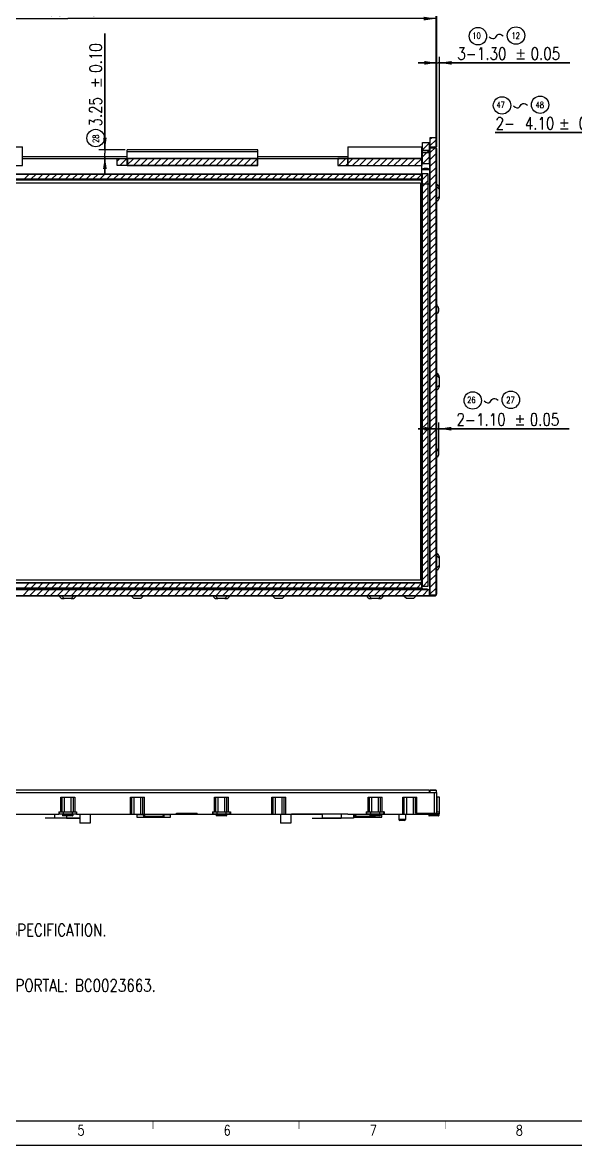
# Model space of a CAD drawing. Header units: millimetres. Extents: x 0 to 1189, y 0 to 841.
# Drawn here: x 317 to 587, y 12 to 560 of the extents above; entities that cross this region are included whole.
import ezdxf
from ezdxf.enums import TextEntityAlignment as Align

# ---------------------------------------------------------------- set-up
doc = ezdxf.new("R2010")
doc.units = ezdxf.units.MM
doc.header["$LTSCALE"] = 65.395
doc.layers.get('0').update_dxf_attribs({"linetype": 'CONTINUOUS'})
doc.styles.get("Standard").update_dxf_attribs({"font": 'SIMPLEX.SHX', "width": 0.8})
doc.styles.add('TEXTSTYLE_1', font='gdt', dxfattribs={"width": 0.8})
doc.dimstyles.new('DIMSTYLE_1', dxfattribs={"dimtxt": 6, "dimasz": 6, "dimexe": 3, "dimexo": 1, "dimgap": 1.5, "dimtad": 1, "dimzin": 0, "dimdsep": 46, "dimtxsty": 'STANDARD', "dimblk": '_FILLED', "dimblk1": '_FILLED', "dimblk2": '_FILLED', "dimcen": 0.09, "dimadec": 0, "dimazin": 0, "dimtol": 1, "dimtp": 0.15, "dimtm": 0.15, "dimtfac": 1, "dimtofl": 0, "dimtmove": 0, "dimatfit": 3, "dimldrblk": '_FILLED', "dimfxl": 1, "dimtolj": 1, "dimtzin": 0, "dimarcsym": 0})
doc.dimstyles.new('DIMSTYLE_2', dxfattribs={"dimtxt": 6, "dimasz": 6, "dimexe": 3, "dimexo": 1, "dimgap": 1.5, "dimtad": 1, "dimzin": 0, "dimdsep": 46, "dimtxsty": 'STANDARD', "dimblk": '_FILLED', "dimblk1": '_FILLED', "dimblk2": '_FILLED', "dimcen": 0.09, "dimadec": 0, "dimazin": 0, "dimtol": 1, "dimtp": 0.1, "dimtm": 0.1, "dimtfac": 1, "dimtofl": 0, "dimtmove": 0, "dimatfit": 3, "dimldrblk": '_FILLED', "dimfxl": 1, "dimtolj": 1, "dimtzin": 0, "dimarcsym": 0})
doc.dimstyles.new('DIMSTYLE_4', dxfattribs={"dimtxt": 6, "dimasz": 6, "dimexe": 3, "dimexo": 1, "dimgap": 1.5, "dimtad": 1, "dimzin": 0, "dimdsep": 46, "dimtxsty": 'STANDARD', "dimblk": '_FILLED', "dimblk1": '_FILLED', "dimblk2": '_FILLED', "dimcen": 0.09, "dimadec": 0, "dimazin": 0, "dimtol": 1, "dimtp": 0.05, "dimtm": 0.05, "dimtfac": 1, "dimtofl": 0, "dimtmove": 0, "dimatfit": 3, "dimldrblk": '_FILLED', "dimfxl": 1, "dimtolj": 1, "dimtzin": 0, "dimarcsym": 0})

# ---------------------------------------------------------------- blocks, each defined once
blk = doc.blocks.new('_FILLED')
at = {"color": 0, "linetype": 'BYBLOCK'}
blk.add_solid([(0, 0), (-1, 0.15), (-1, -0.15)], dxfattribs=at)
blk = doc.blocks.new('*D0')
at = {"color": 2}
for p, q in [((159.14, 499.38), (159.14, 564.43)), ((518.74, 499.38), (518.74, 564.43)), ((159.14, 561.43), (338.94, 561.43)), ((518.74, 561.43), (338.94, 561.43))]:
    blk.add_line(p, q, dxfattribs=at)
at = {"color": 2, "xscale": 6, "yscale": 6, "zscale": 6, "rotation": 180}
blk.add_blockref('_FILLED', (159.14, 561.43), dxfattribs=at)
at = {"color": 2, "xscale": 6, "yscale": 6, "zscale": 6}
blk.add_blockref('_FILLED', (518.74, 561.43), dxfattribs=at)
at = {"color": 2, "width": 0.8}
for s, p in [('359.60', (325.84, 562.93)), ('0.15', (356.84, 562.93))]:
    blk.add_text(s, height=6, dxfattribs=at).set_placement(p, align=Align.CENTER)
at = {"color": 2, "style": 'TEXTSTYLE_1'}
blk.add_text('`', height=6, dxfattribs=at).set_placement((343.74, 562.93), align=Align.CENTER)
blk = doc.blocks.new('*D32')
at = {"color": 2}
for p, q in [((158.84, 498.83), (158.84, 578.27)), ((158.84, 575.27), (338.94, 575.27)), ((519.04, 575.27), (338.94, 575.27)), ((519.04, 498.83), (519.04, 578.27))]:
    blk.add_line(p, q, dxfattribs=at)
at = {"color": 2, "xscale": 6, "yscale": 6, "zscale": 6, "rotation": 180}
blk.add_blockref('_FILLED', (158.84, 575.27), dxfattribs=at)
at = {"color": 2, "xscale": 6, "yscale": 6, "zscale": 6}
blk.add_blockref('_FILLED', (519.04, 575.27), dxfattribs=at)
at = {"color": 2, "width": 0.8}
for s, p in [('3-', (311.44, 576.77)), ('360.20', (330.64, 576.77)), ('0.15', (361.64, 576.77))]:
    blk.add_text(s, height=6, dxfattribs=at).set_placement(p, align=Align.CENTER)
at = {"color": 2, "style": 'TEXTSTYLE_1'}
blk.add_text('`', height=6, dxfattribs=at).set_placement((348.54, 576.77), align=Align.CENTER)
blk = doc.blocks.new('*D33')
at = {"color": 2}
for p, q in [((519.04, 498.83), (519.04, 542.86)), ((520.34, 479.18), (520.34, 542.86)), ((519.04, 539.86), (510.04, 539.86)), ((510.04, 539.86), (519.69, 539.86)), ((584.07, 539.86), (519.69, 539.86)), ((520.34, 539.86), (584.07, 539.86))]:
    blk.add_line(p, q, dxfattribs=at)
at = {"color": 2, "xscale": 6, "yscale": 6, "zscale": 6}
blk.add_blockref('_FILLED', (519.04, 539.86), dxfattribs=at)
at = {"color": 2, "xscale": 6, "yscale": 6, "zscale": 6, "rotation": 180}
blk.add_blockref('_FILLED', (520.34, 539.86), dxfattribs=at)
at = {"color": 2, "width": 0.8}
for s, p in [('3-', (529.07, 541.36)), ('1.30', (538.67, 541.36)), ('0.05', (564.87, 541.36))]:
    blk.add_text(s, height=6, dxfattribs=at).set_placement(p)
at = {"color": 2, "style": 'TEXTSTYLE_1'}
blk.add_text('`', height=6, dxfattribs=at).set_placement((557.87, 541.36))
blk = doc.blocks.new('*D37')
at = {"color": 2}
for p, q in [((519.04, 361.48), (510.04, 361.48)), ((510.04, 361.48), (519.59, 361.48)), ((583.67, 361.48), (519.59, 361.48)), ((520.14, 350.48), (520.14, 364.48)), ((520.14, 361.48), (583.67, 361.48))]:
    blk.add_line(p, q, dxfattribs=at)
at = {"color": 2, "xscale": 6, "yscale": 6, "zscale": 6}
blk.add_blockref('_FILLED', (519.04, 361.48), dxfattribs=at)
at = {"color": 2, "xscale": 6, "yscale": 6, "zscale": 6, "rotation": 180}
blk.add_blockref('_FILLED', (520.14, 361.48), dxfattribs=at)
at = {"color": 2, "width": 0.8}
for s, p in [('2-', (528.67, 362.98)), ('1.10', (538.27, 362.98)), ('0.05', (564.47, 362.98))]:
    blk.add_text(s, height=6, dxfattribs=at).set_placement(p)
at = {"color": 2, "style": 'TEXTSTYLE_1'}
blk.add_text('`', height=6, dxfattribs=at).set_placement((557.47, 362.98))
blk = doc.blocks.new('*D39')
at = {"color": 2}
for p, q in [((357.1, 497.43), (357.1, 554.2)), ((357.1, 554.2), (357.1, 495.8)), ((366.94, 497.43), (354.1, 497.43)), ((357.1, 485.18), (357.1, 495.8)), ((357.1, 494.18), (357.1, 485.18))]:
    blk.add_line(p, q, dxfattribs=at)
at = {"color": 2, "xscale": 6, "yscale": 6, "zscale": 6}
for p, rotation in [((357.1, 497.43), 270), ((357.1, 494.18), 90)]:
    blk.add_blockref('_FILLED', p, dxfattribs=dict(at, rotation=rotation))
at = {"color": 2, "width": 0.8}
for s, p in [('0.10', (355.6, 535)), ('3.25', (355.6, 508.8))]:
    blk.add_text(s, height=6, rotation=90, dxfattribs=at).set_placement(p)
at = {"color": 2, "style": 'TEXTSTYLE_1'}
blk.add_text('`', height=6, rotation=90, dxfattribs=at).set_placement((355.6, 528))
blk = doc.blocks.new('*D44')
at = {"color": 2}
for p, q in [((612.13, 505.82), (547.65, 505.82)), ((547.65, 505.82), (614.18, 505.82)), ((612.13, 496.58), (612.13, 508.82)), ((625.23, 505.82), (614.18, 505.82)), ((616.23, 498.43), (616.23, 508.82)), ((616.23, 505.82), (625.23, 505.82))]:
    blk.add_line(p, q, dxfattribs=at)
at = {"color": 2, "xscale": 6, "yscale": 6, "zscale": 6}
blk.add_blockref('_FILLED', (612.13, 505.82), dxfattribs=at)
at = {"color": 2, "xscale": 6, "yscale": 6, "zscale": 6, "rotation": 180}
blk.add_blockref('_FILLED', (616.23, 505.82), dxfattribs=at)
at = {"color": 2, "width": 0.8}
for s, p in [('2-', (557.25, 507.32)), ('4.10', (576.45, 507.32)), ('0.10', (602.65, 507.32))]:
    blk.add_text(s, height=6, dxfattribs=at).set_placement(p, align=Align.RIGHT)
at = {"color": 2, "style": 'TEXTSTYLE_1'}
blk.add_text('`', height=6, dxfattribs=at).set_placement((583.45, 507.32), align=Align.RIGHT)
blk = doc.blocks.new('TK_SYMBOL_DOUBLE_BL4', base_point=(548.46, 553.01))
at = {"color": 4}
for centre in [(539.17, 552.86), (557.75, 553.16)]:
    blk.add_circle(centre, 4.25, dxfattribs=at)
blk.add_open_spline([(544.68, 552.61), (546.11, 551.46), (547.7, 551.5), (548.63, 554.04), (550.21, 554.02), (551.53, 552.97)], degree=3, knots=[0, 0, 0, 0, 0.331952, 0.685575, 1, 1, 1, 1], dxfattribs=at)
at = {"color": 4, "width": 0.8}
for s, p in [('10', (536.43, 551.61)), ('12', (555.52, 551.6))]:
    blk.add_text(s, height=3, dxfattribs=at).set_placement(p)
blk = doc.blocks.new('TK_SYMBOL_DOUBLE_BL7', base_point=(545.92, 375.42))
at = {"color": 4}
for centre in [(536.63, 375.26), (555.21, 375.57)]:
    blk.add_circle(centre, 4.25, dxfattribs=at)
blk.add_open_spline([(542.14, 375.02), (543.57, 373.87), (545.16, 373.91), (546.09, 376.44), (547.67, 376.43), (548.99, 375.38)], degree=3, knots=[0, 0, 0, 0, 0.331952, 0.685575, 1, 1, 1, 1], dxfattribs=at)
at = {"color": 4, "width": 0.8}
for s, p in [('26', (533.9, 374.02)), ('27', (552.99, 374.01))]:
    blk.add_text(s, height=3, dxfattribs=at).set_placement(p)
blk = doc.blocks.new('TK_SYMBOL_BL8', base_point=(352.61, 503.2))
at = {"color": 4}
blk.add_circle((352.61, 503.2), 4.25, dxfattribs=at)
at = {"color": 4, "width": 0.8}
blk.add_text('28', height=3, rotation=90, dxfattribs=at).set_placement((354.16, 500.81))
blk = doc.blocks.new('TK_SYMBOL_DOUBLE_BL14', base_point=(560.21, 519.27))
at = {"color": 4}
for centre in [(550.92, 519.11), (569.5, 519.42)]:
    blk.add_circle(centre, 4.25, dxfattribs=at)
blk.add_open_spline([(556.44, 518.87), (557.86, 517.72), (559.46, 517.76), (560.38, 520.29), (561.96, 520.27), (563.28, 519.23)], degree=3, knots=[0, 0, 0, 0, 0.331952, 0.685575, 1, 1, 1, 1], dxfattribs=at)
at = {"color": 4, "width": 0.8}
for s, p in [('47', (548.19, 517.87)), ('48', (567.28, 517.86))]:
    blk.add_text(s, height=3, dxfattribs=at).set_placement(p)

msp = doc.modelspace()

# ---------------------------------------------------------------- linework, layer by layer
at = {"color": 7}
for p, q in [((246.201, 498.829), (316.941, 498.829)), ((316.941, 489.779), (316.941, 498.829)), ((475.681, 498.829), (511.841, 498.829)), ((475.681, 498.829), (475.681, 489.779)), ((511.841, 482.779), (511.841, 498.829)), ((515.541, 498.829), (518.041, 498.829)), ((515.541, 498.829), (515.541, 284.297)), ((515.741, 498.379), (518.741, 498.379)), ((515.741, 280.379), (515.741, 498.379)), ((518.741, 498.379), (518.741, 280.379)), ((316.941, 494.179), (367.941, 494.179)), ((316.941, 493.179), (367.941, 493.179)), ((367.941, 489.779), (367.941, 497.429)), ((431.681, 497.429), (367.941, 497.429)), ((431.681, 496.429), (367.941, 496.429)), ((368.081, 493.279), (368.081, 489.779)), ((431.581, 493.279), (368.081, 493.279)), ((431.581, 489.779), (431.581, 493.279)), ((431.681, 489.779), (431.681, 497.429)), ((431.681, 494.179), (475.681, 494.179)), ((431.681, 493.179), (475.681, 493.179)), ((475.741, 493.279), (511.741, 493.279)), ((475.741, 489.779), (475.741, 493.279)), ((511.741, 493.279), (511.741, 489.779)), ((511.841, 497.329), (515.541, 497.329)), ((511.841, 496.329), (515.541, 496.329)), ((512.041, 496.079), (515.341, 496.079)), ((512.041, 490.579), (512.041, 496.079)), ((515.341, 496.079), (515.341, 490.579)), ((519.041, 280.979), (519.041, 497.829)), ((246.201, 489.779), (316.941, 489.779)), ((367.941, 489.779), (431.681, 489.779)), ((475.681, 489.779), (511.841, 489.779)), ((511.741, 487.779), (515.541, 487.779)), ((511.741, 485.579), (511.741, 487.779)), ((515.341, 490.579), (512.041, 490.579)), ((514.541, 488.279), (512.841, 488.279)), ((166.041, 485.579), (511.841, 485.579)), ((511.841, 483.079), (166.041, 483.079)), ((166.041, 482.779), (511.841, 482.779)), ((511.741, 480.779), (511.741, 483.079)), ((515.541, 480.779), (511.741, 480.779)), ((511.841, 287.379), (511.841, 480.779)), ((511.941, 480.779), (511.941, 284.779)), ((514.941, 284.779), (514.941, 480.779)), ((520.341, 478.179), (519.334, 479.186)), ((520.341, 474.779), (520.341, 478.179)), ((520.341, 474.779), (519.334, 473.772)), ((520.341, 386.179), (519.334, 387.186)), ((520.341, 382.779), (520.341, 386.179)), ((520.341, 382.779), (519.334, 381.772)), ((520.341, 298.279), (519.334, 299.286)), ((520.341, 294.879), (520.341, 298.279)), ((520.341, 294.879), (519.334, 293.872)), ((511.841, 286.379), (166.041, 286.379)), ((166.041, 286.279), (511.841, 286.279)), ((511.841, 286.379), (511.841, 283.779)), ((511.941, 284.779), (514.941, 284.779)), ((159.841, 279.979), (518.041, 279.979)), ((162.441, 283.079), (515.441, 283.079)), ((515.441, 280.079), (162.441, 280.079)), ((514.423, 283.179), (163.459, 283.179)), ((511.841, 283.779), (166.041, 283.779)), ((337.241, 278.679), (336.234, 279.686)), ((340.641, 278.679), (341.649, 279.686)), ((371.241, 278.679), (370.234, 279.686)), ((374.641, 278.679), (375.649, 279.686)), ((412.241, 278.679), (411.234, 279.686)), ((415.641, 278.679), (416.649, 279.686)), ((440.241, 278.679), (439.234, 279.686)), ((443.641, 278.679), (444.649, 279.686)), ((487.241, 278.679), (486.234, 279.686)), ((490.641, 278.679), (491.649, 279.686)), ((504.241, 278.679), (503.234, 279.686)), ((507.641, 278.679), (508.649, 279.686)), ((515.441, 283.079), (515.441, 280.079)), ((518.741, 280.379), (515.741, 280.379)), ((340.641, 278.679), (337.241, 278.679)), ((374.641, 278.679), (371.241, 278.679)), ((415.641, 278.679), (412.241, 278.679)), ((443.641, 278.679), (440.241, 278.679)), ((490.641, 278.679), (487.241, 278.679)), ((507.641, 278.679), (504.241, 278.679)), ((158.841, 184.107), (519.041, 184.107)), ((515.441, 185.207), (162.441, 185.207)), ((335.527, 174.677), (335.527, 181.907)), ((335.527, 181.907), (342.356, 181.907)), ((336.234, 174.677), (336.234, 181.907)), ((337.241, 181.907), (337.241, 174.677)), ((340.641, 174.677), (340.641, 181.907)), ((341.649, 181.907), (341.649, 174.677)), ((342.356, 181.907), (342.356, 174.677)), ((369.527, 181.907), (376.356, 181.907)), ((369.527, 173.527), (369.527, 181.907)), ((370.234, 173.527), (370.234, 181.907)), ((371.241, 181.907), (371.241, 173.527)), ((374.641, 173.527), (374.641, 181.907)), ((375.649, 173.527), (375.649, 181.907)), ((376.356, 173.527), (376.356, 181.907)), ((410.527, 181.907), (417.356, 181.907)), ((410.527, 174.677), (410.527, 181.907)), ((411.234, 174.677), (411.234, 181.907)), ((412.241, 181.907), (412.241, 174.677)), ((415.641, 174.677), (415.641, 181.907)), ((416.649, 174.677), (416.649, 181.907)), ((417.356, 174.677), (417.356, 181.907)), ((438.527, 181.907), (445.356, 181.907)), ((438.527, 173.527), (438.527, 181.907)), ((439.234, 173.527), (439.234, 181.907)), ((440.241, 181.907), (440.241, 173.527)), ((443.641, 173.527), (443.641, 181.907)), ((444.649, 173.527), (444.649, 181.907)), ((445.356, 173.527), (445.356, 181.907)), ((485.527, 181.907), (492.356, 181.907)), ((485.527, 174.677), (485.527, 181.907)), ((486.234, 174.677), (486.234, 181.907)), ((487.241, 181.907), (487.241, 174.677)), ((490.641, 174.677), (490.641, 181.907)), ((491.649, 174.677), (491.649, 181.907)), ((492.356, 174.677), (492.356, 181.907)), ((502.527, 181.907), (509.356, 181.907)), ((502.527, 173.527), (502.527, 181.907)), ((503.234, 173.527), (503.234, 181.907)), ((504.241, 181.907), (504.241, 173.527)), ((507.641, 173.527), (507.641, 181.907)), ((508.649, 174.027), (508.649, 181.907)), ((509.356, 174.027), (509.356, 181.907)), ((515.441, 185.207), (515.441, 184.107)), ((518.741, 185.207), (515.741, 185.207)), ((515.741, 185.207), (515.741, 184.107)), ((518.041, 174.027), (518.041, 184.107)), ((518.741, 185.207), (518.741, 184.107)), ((519.041, 173.527), (519.041, 184.107)), ((520.341, 181.907), (519.334, 181.907)), ((519.334, 174.677), (519.334, 181.907)), ((520.341, 173.677), (520.341, 181.907)), ((285.591, 173.527), (334.641, 173.527)), ((332.441, 173.527), (332.441, 171.677)), ((344.841, 171.677), (332.441, 171.677)), ((334.641, 174.677), (334.641, 173.527)), ((334.641, 174.677), (334.881, 174.677)), ((334.641, 173.677), (343.241, 173.677)), ((334.741, 174.677), (334.741, 173.677)), ((336.441, 173.477), (336.441, 172.877)), ((341.441, 173.477), (336.441, 173.477)), ((341.441, 172.877), (336.441, 172.877)), ((341.241, 172.677), (336.641, 172.677)), ((336.741, 174.677), (336.741, 173.677)), ((338.441, 172.677), (338.441, 171.677)), ((341.141, 174.677), (341.141, 173.677)), ((341.441, 173.477), (341.441, 172.877)), ((343.002, 174.677), (343.241, 174.677)), ((343.141, 174.677), (343.141, 173.677)), ((343.241, 174.677), (343.241, 173.527)), ((343.241, 173.527), (411.441, 173.527)), ((344.841, 173.527), (344.841, 169.177)), ((349.841, 173.527), (349.841, 169.177)), ((372.691, 173.527), (372.691, 172.127)), ((372.691, 173.427), (389.191, 173.427)), ((372.691, 172.127), (389.191, 172.127)), ((375.734, 173.427), (375.995, 172.292)), ((376.288, 172.359), (375.995, 172.292)), ((376.041, 173.427), (376.288, 172.359)), ((376.334, 173.427), (376.58, 172.359)), ((376.58, 172.359), (385.303, 172.359)), ((376.58, 172.359), (376.58, 172.127)), ((385.549, 173.427), (385.303, 172.359)), ((385.303, 172.359), (385.303, 172.127)), ((385.841, 173.427), (385.595, 172.359)), ((385.887, 172.292), (385.595, 172.359)), ((385.887, 172.292), (386.149, 173.427)), ((389.191, 172.127), (389.191, 173.527)), ((392.091, 174.027), (402.091, 174.027)), ((392.091, 173.527), (392.091, 174.027)), ((392.091, 173.677), (402.091, 173.677)), ((402.091, 173.527), (402.091, 174.027)), ((409.541, 174.677), (409.881, 174.677)), ((409.541, 174.677), (409.541, 173.527)), ((409.541, 173.677), (418.341, 173.677)), ((409.741, 174.677), (409.741, 173.677)), ((416.441, 173.477), (411.441, 173.477)), ((411.441, 173.477), (411.441, 172.877)), ((416.441, 172.877), (411.441, 172.877)), ((416.241, 172.677), (411.641, 172.677)), ((411.741, 174.677), (411.741, 173.677)), ((416.141, 174.677), (416.141, 173.677)), ((416.441, 173.527), (463.181, 173.527)), ((416.441, 173.477), (416.441, 172.877)), ((418.002, 174.677), (418.341, 174.677)), ((418.141, 174.677), (418.141, 173.677)), ((418.341, 174.677), (418.341, 173.527)), ((442.841, 173.527), (442.841, 169.177)), ((447.841, 173.527), (447.841, 169.177)), ((448.241, 173.727), (475.641, 173.727)), ((448.241, 173.527), (448.241, 173.727)), ((448.241, 173.677), (475.641, 173.677)), ((448.441, 173.677), (448.441, 173.577)), ((475.441, 173.577), (448.441, 173.577)), ((463.181, 173.577), (463.181, 171.677)), ((478.441, 171.677), (463.181, 171.677)), ((472.441, 173.577), (472.441, 171.677)), ((475.441, 173.677), (475.441, 173.577)), ((475.641, 173.527), (475.641, 173.727)), ((475.641, 173.527), (486.448, 173.527)), ((478.441, 173.527), (478.441, 171.677)), ((478.441, 173.427), (486.441, 173.427)), ((478.441, 172.127), (492.191, 172.127)), ((478.734, 173.427), (478.995, 172.292)), ((479.288, 172.359), (478.995, 172.292)), ((479.041, 173.427), (479.288, 172.359)), ((479.334, 173.427), (479.58, 172.359)), ((479.58, 172.359), (488.303, 172.359)), ((479.58, 172.359), (479.58, 172.127)), ((484.541, 174.677), (484.881, 174.677)), ((484.541, 174.677), (484.541, 173.527)), ((484.541, 173.677), (493.341, 173.677)), ((484.741, 174.677), (484.741, 173.677)), ((491.441, 173.477), (486.441, 173.477)), ((486.441, 173.477), (486.441, 172.877)), ((491.441, 172.877), (486.441, 172.877)), ((491.241, 172.677), (486.641, 172.677)), ((486.741, 174.677), (486.741, 173.677)), ((488.376, 172.677), (488.303, 172.359)), ((488.303, 172.359), (488.303, 172.127)), ((488.668, 172.677), (488.595, 172.359)), ((488.887, 172.292), (488.595, 172.359)), ((488.887, 172.292), (488.976, 172.677)), ((491.141, 174.677), (491.141, 173.677)), ((491.435, 173.527), (515.185, 173.527)), ((491.441, 173.477), (491.441, 172.877)), ((491.441, 173.427), (492.191, 173.427)), ((492.191, 172.127), (492.191, 173.527)), ((493.341, 174.677), (493.002, 174.677)), ((493.141, 174.677), (493.141, 173.677)), ((493.341, 174.677), (493.341, 173.527)), ((500.541, 173.527), (500.541, 171.027)), ((503.741, 171.027), (500.541, 171.027)), ((503.241, 170.527), (501.041, 170.527)), ((503.741, 173.527), (503.741, 171.027)), ((508.649, 174.027), (519.041, 174.027)), ((508.941, 173.527), (508.941, 174.027)), ((508.941, 173.677), (517.041, 173.677)), ((509.041, 173.677), (509.041, 173.577)), ((515.168, 173.577), (509.041, 173.577)), ((509.241, 173.677), (509.241, 174.027)), ((510.241, 173.677), (510.241, 174.027)), ((520.141, 173.477), (515.141, 173.477)), ((515.141, 173.477), (515.141, 172.877)), ((520.141, 172.877), (515.141, 172.877)), ((519.941, 172.677), (515.341, 172.677)), ((515.841, 173.677), (515.841, 174.027)), ((516.841, 173.677), (516.841, 174.027)), ((517.041, 174.027), (517.041, 173.527)), ((517.041, 173.527), (519.041, 173.527)), ((520.341, 173.677), (519.041, 173.677)), ((520.141, 173.527), (520.135, 173.527)), ((520.141, 173.677), (520.141, 173.527)), ((520.141, 173.477), (520.141, 172.877)), ((349.841, 169.177), (344.841, 169.177)), ((447.841, 169.177), (442.841, 169.177)), ((1177, 12), (12, 12))]:
    msp.add_line(p, q, dxfattribs=at)
at = {"color": 2}
for p, q in [((512.041, 500.731), (512.389, 501.079)), ((512.041, 497.368), (515.341, 500.668)), ((515.741, 502.7), (516.42, 503.379)), ((515.741, 499.337), (518.741, 502.337)), ((515.741, 495.974), (518.741, 498.974)), ((363.081, 491.902), (364.458, 493.279)), ((364.321, 489.779), (367.821, 493.279)), ((367.684, 489.779), (371.184, 493.279)), ((371.047, 489.779), (374.547, 493.279)), ((374.41, 489.779), (377.91, 493.279)), ((377.773, 489.779), (381.273, 493.279)), ((381.136, 489.779), (384.636, 493.279)), ((384.499, 489.779), (387.999, 493.279)), ((387.862, 489.779), (391.362, 493.279)), ((391.225, 489.779), (394.725, 493.279)), ((394.588, 489.779), (398.088, 493.279)), ((397.951, 489.779), (401.451, 493.279)), ((401.314, 489.779), (404.814, 493.279)), ((404.677, 489.779), (408.177, 493.279)), ((408.04, 489.779), (411.54, 493.279)), ((411.403, 489.779), (414.903, 493.279)), ((414.766, 489.779), (418.266, 493.279)), ((418.129, 489.779), (421.629, 493.279)), ((421.492, 489.779), (424.992, 493.279)), ((424.855, 489.779), (428.355, 493.279)), ((428.218, 489.779), (431.581, 493.142)), ((471.385, 493.279), (470.741, 492.635)), ((474.748, 493.279), (471.248, 489.779)), ((478.111, 493.279), (474.611, 489.779)), ((481.474, 493.279), (477.974, 489.779)), ((484.837, 493.279), (481.337, 489.779)), ((488.2, 493.279), (484.7, 489.779)), ((491.563, 493.279), (488.063, 489.779)), ((494.926, 493.279), (491.426, 489.779)), ((498.289, 493.279), (494.789, 489.779)), ((501.652, 493.279), (498.152, 489.779)), ((505.015, 493.279), (501.515, 489.779)), ((508.378, 493.279), (504.878, 489.779)), ((511.741, 493.279), (508.241, 489.779)), ((512.041, 494.005), (515.341, 497.305)), ((512.041, 490.642), (515.341, 493.942)), ((515.741, 492.611), (518.741, 495.611)), ((511.741, 489.916), (511.604, 489.779)), ((515.741, 489.248), (518.741, 492.248)), ((515.741, 485.885), (518.741, 488.885)), ((317.65, 483.079), (320.15, 485.579)), ((321.013, 483.079), (323.513, 485.579)), ((324.376, 483.079), (326.876, 485.579)), ((327.739, 483.079), (330.239, 485.579)), ((331.102, 483.079), (333.602, 485.579)), ((334.465, 483.079), (336.965, 485.579)), ((337.828, 483.079), (340.328, 485.579)), ((341.191, 483.079), (343.691, 485.579)), ((344.554, 483.079), (347.054, 485.579)), ((347.917, 483.079), (350.417, 485.579)), ((351.28, 483.079), (353.78, 485.579)), ((354.643, 483.079), (357.143, 485.579)), ((358.006, 483.079), (360.506, 485.579)), ((361.369, 483.079), (363.869, 485.579)), ((364.732, 483.079), (367.232, 485.579)), ((368.095, 483.079), (370.595, 485.579)), ((371.458, 483.079), (373.958, 485.579)), ((374.821, 483.079), (377.321, 485.579)), ((378.184, 483.079), (380.684, 485.579)), ((381.547, 483.079), (384.047, 485.579)), ((384.91, 483.079), (387.41, 485.579)), ((388.273, 483.079), (390.773, 485.579)), ((391.636, 483.079), (394.136, 485.579)), ((394.999, 483.079), (397.499, 485.579)), ((398.362, 483.079), (400.862, 485.579)), ((401.725, 483.079), (404.225, 485.579)), ((405.088, 483.079), (407.588, 485.579)), ((408.451, 483.079), (410.951, 485.579)), ((411.814, 483.079), (414.314, 485.579)), ((415.177, 483.079), (417.677, 485.579)), ((418.54, 483.079), (421.04, 485.579)), ((421.903, 483.079), (424.403, 485.579)), ((425.266, 483.079), (427.766, 485.579)), ((428.629, 483.079), (431.129, 485.579)), ((431.992, 483.079), (434.492, 485.579)), ((435.355, 483.079), (437.855, 485.579)), ((438.718, 483.079), (441.218, 485.579)), ((442.081, 483.079), (444.581, 485.579)), ((445.444, 483.079), (447.944, 485.579)), ((448.807, 483.079), (451.307, 485.579)), ((452.17, 483.079), (454.67, 485.579)), ((455.533, 483.079), (458.033, 485.579)), ((458.896, 483.079), (461.396, 485.579)), ((462.259, 483.079), (464.759, 485.579)), ((465.622, 483.079), (468.122, 485.579)), ((468.985, 483.079), (471.485, 485.579)), ((472.348, 483.079), (474.848, 485.579)), ((475.711, 483.079), (478.211, 485.579)), ((479.074, 483.079), (481.574, 485.579)), ((482.437, 483.079), (484.937, 485.579)), ((485.8, 483.079), (488.3, 485.579)), ((489.163, 483.079), (491.663, 485.579)), ((492.526, 483.079), (495.026, 485.579)), ((495.889, 483.079), (498.389, 485.579)), ((499.252, 483.079), (501.752, 485.579)), ((502.615, 483.079), (505.115, 485.579)), ((505.978, 483.079), (508.478, 485.579)), ((509.341, 483.079), (511.841, 485.579)), ((511.941, 482.779), (514.941, 485.779)), ((511.941, 479.416), (514.941, 482.416)), ((515.741, 482.522), (518.741, 485.522)), ((515.741, 479.159), (518.741, 482.159)), ((511.941, 476.053), (514.941, 479.053)), ((515.741, 475.796), (518.741, 478.796)), ((511.941, 472.69), (514.941, 475.69)), ((511.941, 469.327), (514.941, 472.327)), ((515.741, 472.433), (518.741, 475.433)), ((515.741, 469.07), (518.741, 472.07)), ((511.941, 465.964), (514.941, 468.964)), ((511.941, 462.601), (514.941, 465.601)), ((515.741, 465.707), (518.741, 468.707)), ((511.941, 459.238), (514.941, 462.238)), ((515.741, 462.344), (518.741, 465.344)), ((515.741, 458.981), (518.741, 461.981)), ((511.941, 455.875), (514.941, 458.875)), ((511.941, 452.512), (514.941, 455.512)), ((515.741, 455.618), (518.741, 458.618)), ((515.741, 452.255), (518.741, 455.255)), ((511.941, 449.149), (514.941, 452.149)), ((515.741, 448.892), (518.741, 451.892)), ((511.941, 445.786), (514.941, 448.786)), ((511.941, 442.423), (514.941, 445.423)), ((515.741, 445.529), (518.741, 448.529)), ((515.741, 442.166), (518.741, 445.166)), ((511.941, 439.06), (514.941, 442.06)), ((511.941, 435.697), (514.941, 438.697)), ((515.741, 438.803), (518.741, 441.803)), ((515.741, 435.44), (518.741, 438.44)), ((511.941, 432.334), (514.941, 435.334)), ((515.741, 432.077), (518.741, 435.077)), ((511.941, 428.971), (514.941, 431.971)), ((511.941, 425.608), (514.941, 428.608)), ((515.741, 428.714), (518.741, 431.714)), ((515.741, 425.351), (518.741, 428.351)), ((511.941, 422.245), (514.941, 425.245)), ((511.941, 418.882), (514.941, 421.882)), ((515.741, 421.988), (518.741, 424.988)), ((515.741, 418.625), (518.741, 421.625)), ((511.941, 415.519), (514.941, 418.519)), ((515.741, 415.262), (518.741, 418.262)), ((511.941, 412.156), (514.941, 415.156)), ((511.941, 408.793), (514.941, 411.793)), ((515.741, 411.899), (518.741, 414.899)), ((515.741, 408.536), (518.741, 411.536)), ((511.941, 405.43), (514.941, 408.43)), ((515.741, 405.173), (518.741, 408.173)), ((511.941, 402.067), (514.941, 405.067)), ((511.941, 398.704), (514.941, 401.704)), ((515.741, 401.81), (518.741, 404.81)), ((515.741, 398.447), (518.741, 401.447)), ((511.941, 395.341), (514.941, 398.341)), ((511.941, 391.978), (514.941, 394.978)), ((515.741, 395.084), (518.741, 398.084)), ((515.741, 391.721), (518.741, 394.721)), ((511.941, 388.615), (514.941, 391.615)), ((515.741, 388.358), (518.741, 391.358)), ((511.941, 385.252), (514.941, 388.252)), ((511.941, 381.889), (514.941, 384.889)), ((515.741, 384.995), (518.741, 387.995)), ((515.741, 381.632), (518.741, 384.632)), ((511.941, 378.526), (514.941, 381.526)), ((511.941, 375.163), (514.941, 378.163)), ((515.741, 378.269), (518.741, 381.269)), ((515.741, 374.906), (518.741, 377.906)), ((511.941, 371.8), (514.941, 374.8)), ((515.741, 371.543), (518.741, 374.543)), ((511.941, 368.437), (514.941, 371.437)), ((511.941, 365.074), (514.941, 368.074)), ((515.741, 368.18), (518.741, 371.18)), ((515.741, 364.817), (518.741, 367.817)), ((511.941, 361.711), (514.941, 364.711)), ((515.741, 361.454), (518.741, 364.454)), ((511.941, 358.348), (514.941, 361.348)), ((511.941, 354.985), (514.941, 357.985)), ((515.741, 358.091), (518.741, 361.091)), ((515.741, 354.728), (518.741, 357.728)), ((511.941, 351.622), (514.941, 354.622)), ((511.941, 348.259), (514.941, 351.259)), ((515.741, 351.365), (518.741, 354.365)), ((515.741, 348.002), (518.741, 351.002)), ((511.941, 344.896), (514.941, 347.896)), ((515.741, 344.639), (518.741, 347.639)), ((511.941, 341.533), (514.941, 344.533)), ((511.941, 338.17), (514.941, 341.17)), ((515.741, 341.276), (518.741, 344.276)), ((515.741, 337.913), (518.741, 340.913)), ((511.941, 334.807), (514.941, 337.807)), ((511.941, 331.444), (514.941, 334.444)), ((515.741, 334.55), (518.741, 337.55)), ((515.741, 331.187), (518.741, 334.187)), ((511.941, 328.081), (514.941, 331.081)), ((515.741, 327.824), (518.741, 330.824)), ((511.941, 324.718), (514.941, 327.718)), ((511.941, 321.355), (514.941, 324.355)), ((515.741, 324.461), (518.741, 327.461)), ((515.741, 321.098), (518.741, 324.098)), ((511.941, 317.992), (514.941, 320.992)), ((511.941, 314.629), (514.941, 317.629)), ((515.741, 317.735), (518.741, 320.735)), ((511.941, 311.266), (514.941, 314.266)), ((515.741, 314.372), (518.741, 317.372)), ((515.741, 311.009), (518.741, 314.009)), ((511.941, 307.903), (514.941, 310.903)), ((511.941, 304.54), (514.941, 307.54)), ((515.741, 307.646), (518.741, 310.646)), ((515.741, 304.283), (518.741, 307.283)), ((511.941, 301.177), (514.941, 304.177)), ((515.741, 300.92), (518.741, 303.92)), ((511.941, 297.814), (514.941, 300.814)), ((511.941, 294.451), (514.941, 297.451)), ((515.741, 297.557), (518.741, 300.557)), ((515.741, 294.194), (518.741, 297.194)), ((511.941, 291.088), (514.941, 294.088)), ((511.941, 287.725), (514.941, 290.725)), ((515.741, 290.831), (518.741, 293.831)), ((515.741, 287.468), (518.741, 290.468)), ((317.65, 283.779), (320.15, 286.279)), ((321.013, 283.779), (323.513, 286.279)), ((324.376, 283.779), (326.876, 286.279)), ((327.739, 283.779), (330.239, 286.279)), ((331.102, 283.779), (333.602, 286.279)), ((334.465, 283.779), (336.965, 286.279)), ((337.828, 283.779), (340.328, 286.279)), ((341.191, 283.779), (343.691, 286.279)), ((344.554, 283.779), (347.054, 286.279)), ((347.917, 283.779), (350.417, 286.279)), ((351.28, 283.779), (353.78, 286.279)), ((354.643, 283.779), (357.143, 286.279)), ((358.006, 283.779), (360.506, 286.279)), ((361.369, 283.779), (363.869, 286.279)), ((364.732, 283.779), (367.232, 286.279)), ((368.095, 283.779), (370.595, 286.279)), ((371.458, 283.779), (373.958, 286.279)), ((374.821, 283.779), (377.321, 286.279)), ((378.184, 283.779), (380.684, 286.279)), ((381.547, 283.779), (384.047, 286.279)), ((384.91, 283.779), (387.41, 286.279)), ((388.273, 283.779), (390.773, 286.279)), ((391.636, 283.779), (394.136, 286.279)), ((394.999, 283.779), (397.499, 286.279)), ((398.362, 283.779), (400.862, 286.279)), ((401.725, 283.779), (404.225, 286.279)), ((405.088, 283.779), (407.588, 286.279)), ((408.451, 283.779), (410.951, 286.279)), ((411.814, 283.779), (414.314, 286.279)), ((415.177, 283.779), (417.677, 286.279)), ((418.54, 283.779), (421.04, 286.279)), ((421.903, 283.779), (424.403, 286.279)), ((425.266, 283.779), (427.766, 286.279)), ((428.629, 283.779), (431.129, 286.279)), ((431.992, 283.779), (434.492, 286.279)), ((435.355, 283.779), (437.855, 286.279)), ((438.718, 283.779), (441.218, 286.279)), ((442.081, 283.779), (444.581, 286.279)), ((445.444, 283.779), (447.944, 286.279)), ((448.807, 283.779), (451.307, 286.279)), ((452.17, 283.779), (454.67, 286.279)), ((455.533, 283.779), (458.033, 286.279)), ((458.896, 283.779), (461.396, 286.279)), ((462.259, 283.779), (464.759, 286.279)), ((465.622, 283.779), (468.122, 286.279)), ((468.985, 283.779), (471.485, 286.279)), ((472.348, 283.779), (474.848, 286.279)), ((475.711, 283.779), (478.211, 286.279)), ((479.074, 283.779), (481.574, 286.279)), ((482.437, 283.779), (484.937, 286.279)), ((485.8, 283.779), (488.3, 286.279)), ((489.163, 283.779), (491.663, 286.279)), ((492.526, 283.779), (495.026, 286.279)), ((495.889, 283.779), (498.389, 286.279)), ((499.252, 283.779), (501.752, 286.279)), ((502.615, 283.779), (505.115, 286.279)), ((505.978, 283.779), (508.478, 286.279)), ((509.341, 283.779), (511.841, 286.279)), ((512.358, 284.779), (514.941, 287.362)), ((515.741, 284.105), (518.741, 287.105)), ((317.024, 280.079), (320.024, 283.079)), ((320.387, 280.079), (323.387, 283.079)), ((323.75, 280.079), (326.75, 283.079)), ((327.113, 280.079), (330.113, 283.079)), ((330.476, 280.079), (333.476, 283.079)), ((333.839, 280.079), (336.839, 283.079)), ((337.202, 280.079), (340.202, 283.079)), ((340.565, 280.079), (343.565, 283.079)), ((343.928, 280.079), (346.928, 283.079)), ((347.291, 280.079), (350.291, 283.079)), ((350.654, 280.079), (353.654, 283.079)), ((354.017, 280.079), (357.017, 283.079)), ((357.38, 280.079), (360.38, 283.079)), ((360.743, 280.079), (363.743, 283.079)), ((364.106, 280.079), (367.106, 283.079)), ((367.469, 280.079), (370.469, 283.079)), ((370.832, 280.079), (373.832, 283.079)), ((374.195, 280.079), (377.195, 283.079)), ((377.558, 280.079), (380.558, 283.079)), ((380.921, 280.079), (383.921, 283.079)), ((384.284, 280.079), (387.284, 283.079)), ((387.647, 280.079), (390.647, 283.079)), ((391.01, 280.079), (394.01, 283.079)), ((394.373, 280.079), (397.373, 283.079)), ((397.736, 280.079), (400.736, 283.079)), ((401.099, 280.079), (404.099, 283.079)), ((404.462, 280.079), (407.462, 283.079)), ((407.825, 280.079), (410.825, 283.079)), ((411.188, 280.079), (414.188, 283.079)), ((414.551, 280.079), (417.551, 283.079)), ((417.914, 280.079), (420.914, 283.079)), ((421.277, 280.079), (424.277, 283.079)), ((424.64, 280.079), (427.64, 283.079)), ((428.003, 280.079), (431.003, 283.079)), ((431.366, 280.079), (434.366, 283.079)), ((434.729, 280.079), (437.729, 283.079)), ((438.092, 280.079), (441.092, 283.079)), ((441.455, 280.079), (444.455, 283.079)), ((444.818, 280.079), (447.818, 283.079)), ((448.181, 280.079), (451.181, 283.079)), ((451.544, 280.079), (454.544, 283.079)), ((454.907, 280.079), (457.907, 283.079)), ((458.27, 280.079), (461.27, 283.079)), ((461.633, 280.079), (464.633, 283.079)), ((464.996, 280.079), (467.996, 283.079)), ((468.359, 280.079), (471.359, 283.079)), ((471.722, 280.079), (474.722, 283.079)), ((475.085, 280.079), (478.085, 283.079)), ((478.448, 280.079), (481.448, 283.079)), ((481.811, 280.079), (484.811, 283.079)), ((485.174, 280.079), (488.174, 283.079)), ((488.537, 280.079), (491.537, 283.079)), ((491.9, 280.079), (494.9, 283.079)), ((495.263, 280.079), (498.263, 283.079)), ((498.626, 280.079), (501.626, 283.079)), ((501.989, 280.079), (504.989, 283.079)), ((505.352, 280.079), (508.352, 283.079)), ((508.715, 280.079), (511.715, 283.079)), ((512.078, 280.079), (515.078, 283.079)), ((515.741, 280.742), (518.741, 283.742))]:
    msp.add_line(p, q, dxfattribs=at)
at = {"color": 4}
for p, q in [((512.041, 501.079), (515.341, 501.079)), ((512.041, 490.579), (512.041, 501.079)), ((515.341, 501.079), (515.341, 490.579)), ((518.741, 503.379), (515.741, 503.379)), ((515.741, 503.379), (515.741, 280.379)), ((518.741, 280.379), (518.741, 503.379)), ((363.081, 489.779), (363.081, 493.279)), ((363.081, 493.279), (431.581, 493.279)), ((431.581, 493.279), (431.581, 489.779)), ((511.741, 493.279), (470.741, 493.279)), ((470.741, 493.279), (470.741, 489.779)), ((511.741, 489.779), (511.741, 493.279)), ((431.581, 489.779), (363.081, 489.779)), ((470.741, 489.779), (511.741, 489.779)), ((515.341, 490.579), (512.041, 490.579)), ((511.841, 485.579), (162.341, 485.579)), ((162.341, 483.079), (511.841, 483.079)), ((511.841, 483.079), (511.841, 485.579)), ((514.941, 485.779), (511.941, 485.779)), ((511.941, 485.779), (511.941, 284.779)), ((514.941, 284.779), (514.941, 485.779)), ((166.831, 481.289), (511.051, 481.289)), ((511.051, 481.289), (511.051, 287.669)), ((511.841, 286.279), (162.341, 286.279)), ((511.051, 287.669), (166.831, 287.669)), ((511.841, 283.779), (511.841, 286.279)), ((511.941, 284.779), (514.941, 284.779)), ((157.441, 283.079), (515.441, 283.079)), ((515.441, 280.079), (157.441, 280.079)), ((162.194, 283.779), (511.841, 283.779)), ((515.441, 283.079), (515.441, 280.079)), ((515.741, 280.379), (518.741, 280.379)), ((515.441, 185.207), (157.441, 185.207)), ((515.741, 185.207), (518.741, 185.207)), ((332.441, 171.677), (327.941, 171.677)), ((338.441, 171.677), (344.841, 171.677)), ((458.181, 171.677), (472.441, 171.677))]:
    msp.add_line(p, q, dxfattribs=at)
at = {"color": 3}
for p, q in [((520.341, 478.179), (520.341, 478.679)), ((520.341, 474.279), (520.341, 474.779)), ((520.341, 386.179), (520.341, 386.679)), ((520.341, 382.279), (520.341, 382.779)), ((520.341, 298.279), (520.341, 298.779)), ((520.341, 294.379), (520.341, 294.879)), ((336.741, 278.679), (337.241, 278.679)), ((340.641, 278.679), (341.141, 278.679)), ((411.741, 278.679), (412.241, 278.679)), ((415.641, 278.679), (416.141, 278.679)), ((486.741, 278.679), (487.241, 278.679)), ((490.641, 278.679), (491.141, 278.679)), ((334.881, 174.677), (343.002, 174.677)), ((409.881, 174.677), (418.002, 174.677)), ((484.881, 174.677), (493.002, 174.677)), ((519.107, 174.677), (520.341, 174.677))]:
    msp.add_line(p, q, dxfattribs=at)
at = {"color": 7}
for points, const_width in [([(24, 24), (1165.05, 24)], 0.6), ([(380.55, 24), (380.55, 20)], 0.3), ([(451.86, 24), (451.86, 20)], 0.3), ([(523.17, 24), (523.17, 20)], 0.3)]:
    msp.add_lwpolyline(points, dxfattribs=dict(at, const_width=const_width))
for centre, radius, start, end in [((518.041, 497.829), 1, 0, 90), ((512.841, 487.279), 1, 90, 149.40111), ((514.541, 487.279), 1, 30.59889, 90), ((510.841, 481.779), 1, 22.5, 90), ((520.041, 479.893), 1, 180, 225), ((520.041, 422.026), 1, 180, 226.70819), ((517.641, 419.479), 2.5, 313.29181, 46.70819), ((520.041, 387.893), 1, 180, 225), ((520.041, 352.026), 1, 180, 226.70819), ((517.641, 349.479), 2.5, 313.29181, 46.70819), ((520.041, 299.993), 1, 180, 225), ((510.841, 287.379), 1, 292.5, 360), ((342.356, 278.979), 1, 90, 135), ((376.356, 278.979), 1, 90, 135), ((417.356, 278.979), 1, 90, 135), ((445.356, 278.979), 1, 90, 135), ((492.356, 278.979), 1, 90, 135), ((509.356, 278.979), 1, 90, 135), ((512.841, 284.179), 1, 202.5, 270), ((514.423, 282.179), 1, 65.35004, 90), ((515.541, 283.179), 0.5, 258.15792, 294.13352), ((516.541, 284.297), 1, 180, 216.25409), ((518.041, 280.979), 1, 270, 360), ((336.641, 173.477), 0.2, 90, 180), ((336.641, 172.877), 0.2, 180, 270), ((341.241, 173.477), 0.2, 0, 90), ((341.241, 172.877), 0.2, 270, 360), ((376.58, 172.427), 0.6, 192.99462, 210), ((376.58, 172.427), 0.3, 192.99462, 270), ((385.303, 172.427), 0.3, 270, 347.00538), ((385.303, 172.427), 0.6, 330, 347.00538), ((411.641, 173.477), 0.2, 90, 180), ((411.641, 172.877), 0.2, 180, 270), ((416.241, 173.477), 0.2, 0, 90), ((416.241, 172.877), 0.2, 270, 360), ((479.58, 172.427), 0.6, 192.99462, 210), ((479.58, 172.427), 0.3, 192.99462, 270), ((486.641, 173.477), 0.2, 90, 180), ((486.641, 172.877), 0.2, 180, 270), ((488.303, 172.427), 0.3, 270, 347.00538), ((488.303, 172.427), 0.6, 330, 347.00538), ((491.241, 173.477), 0.2, 0, 90), ((491.241, 172.877), 0.2, 270, 360), ((501.041, 171.027), 0.5, 180, 270), ((503.241, 171.027), 0.5, 270, 360), ((515.341, 173.477), 0.2, 90, 180), ((515.341, 172.877), 0.2, 180, 270), ((519.941, 173.477), 0.2, 0, 90), ((519.941, 172.877), 0.2, 270, 360)]:
    msp.add_arc(centre, radius, start, end, dxfattribs=at)
at = {"color": 3}
for centre, start, end in [((518.341, 478.679), 0, 69.373), ((518.341, 474.279), 290.627, 360), ((518.341, 386.679), 0, 69.373), ((518.341, 382.279), 290.627, 360), ((518.341, 298.779), 0, 69.373), ((518.341, 294.379), 290.627, 360), ((336.741, 280.679), 200.627, 270), ((341.141, 280.679), 270, 339.373), ((411.741, 280.679), 200.627, 270), ((416.141, 280.679), 270, 339.373), ((486.741, 280.679), 200.627, 270), ((491.141, 280.679), 270, 339.373)]:
    msp.add_arc(centre, 2, start, end, dxfattribs=at)
at = {"color": 7}
for points, knots in [([(376.288, 172.359), (376.288, 172.358), (376.289, 172.356), (376.29, 172.354), (376.293, 172.351), (376.296, 172.348), (376.3, 172.346), (376.304, 172.344), (376.309, 172.342), (376.316, 172.34), (376.328, 172.337), (376.343, 172.335), (376.36, 172.334), (376.379, 172.334), (376.4, 172.334), (376.423, 172.335), (376.447, 172.337), (376.481, 172.341), (376.526, 172.348), (376.562, 172.355), (376.58, 172.359)], [0, 0, 0, 0, 0.0103968, 0.021242, 0.032929, 0.0457671, 0.059982, 0.0757296, 0.0931128, 0.1121952, 0.1555613, 0.2058895, 0.2629999, 0.3265638, 0.3961426, 0.4712112, 0.551174, 0.6353769, 0.8136443, 1, 1, 1, 1]), ([(385.303, 172.359), (385.321, 172.355), (385.357, 172.348), (385.402, 172.341), (385.436, 172.337), (385.46, 172.335), (385.483, 172.334), (385.504, 172.334), (385.523, 172.334), (385.54, 172.335), (385.555, 172.337), (385.566, 172.34), (385.574, 172.342), (385.579, 172.344), (385.583, 172.346), (385.587, 172.348), (385.59, 172.351), (385.592, 172.354), (385.594, 172.356), (385.595, 172.358), (385.595, 172.359)], [0, 0, 0, 0, 0.1863557, 0.3646231, 0.448826, 0.5287888, 0.6038574, 0.6734362, 0.7370001, 0.7941105, 0.8444387, 0.8878048, 0.9068872, 0.9242704, 0.940018, 0.9542329, 0.967071, 0.978758, 0.9896032, 1, 1, 1, 1]), ([(479.288, 172.359), (479.288, 172.358), (479.289, 172.356), (479.29, 172.354), (479.293, 172.351), (479.296, 172.348), (479.3, 172.346), (479.304, 172.344), (479.309, 172.342), (479.316, 172.34), (479.328, 172.337), (479.343, 172.335), (479.36, 172.334), (479.379, 172.334), (479.4, 172.334), (479.423, 172.335), (479.447, 172.337), (479.481, 172.341), (479.526, 172.348), (479.562, 172.355), (479.58, 172.359)], [0, 0, 0, 0, 0.0103968, 0.021242, 0.032929, 0.0457671, 0.059982, 0.0757296, 0.0931128, 0.1121952, 0.1555613, 0.2058895, 0.2629999, 0.3265638, 0.3961426, 0.4712112, 0.551174, 0.6353769, 0.8136443, 1, 1, 1, 1]), ([(488.303, 172.359), (488.321, 172.355), (488.357, 172.348), (488.402, 172.341), (488.436, 172.337), (488.46, 172.335), (488.483, 172.334), (488.504, 172.334), (488.523, 172.334), (488.54, 172.335), (488.555, 172.337), (488.566, 172.34), (488.574, 172.342), (488.579, 172.344), (488.583, 172.346), (488.587, 172.348), (488.59, 172.351), (488.592, 172.354), (488.594, 172.356), (488.595, 172.358), (488.595, 172.359)], [0, 0, 0, 0, 0.1863557, 0.3646231, 0.448826, 0.5287888, 0.6038574, 0.6734362, 0.7370001, 0.7941105, 0.8444387, 0.8878048, 0.9068872, 0.9242704, 0.940018, 0.9542329, 0.967071, 0.978758, 0.9896032, 1, 1, 1, 1])]:
    msp.add_open_spline(points, degree=3, knots=knots, dxfattribs=at)

# ---------------------------------------------------------------- block references
at = {"color": 2}
for name, p in [('TK_SYMBOL_DOUBLE_BL4', (548.46, 553.011)), ('TK_SYMBOL_DOUBLE_BL14', (560.213, 519.267)), ('TK_SYMBOL_BL8', (352.609, 503.199)), ('TK_SYMBOL_DOUBLE_BL7', (545.921, 375.419))]:
    msp.add_blockref(name, p, dxfattribs=at)

# ---------------------------------------------------------------- texts
at = {"color": 2, "width": 0.8}
for s, height, p in [('3.PLEASE REFER TO PLM : DN0353221 FOR BLU/PARTS PACKING & LABELING SPECIFICATION.', 6, (52.836, 114.053)), ('6.PLEASE REFER TO INX RESTRICTED SUBTANCES MANAGEMENT STANDARD, PLM PORTAL: BC0023663.', 6, (52.836, 87.053)), ('5', 5, (343.764, 16.902)), ('6', 5, (415.074, 16.902)), ('7', 5, (486.384, 16.902)), ('8', 5, (557.694, 16.902))]:
    msp.add_text(s, height=height, dxfattribs=at).set_placement(p)

# ---------------------------------------------------------------- dimensions: what is measured, and where the dimension line sits
at = {"color": 2}
for base, p1, p2, text, dimstyle, picture, middle in [((519.041, 575.269), (158.841, 497.829), (519.041, 497.829), '3-<>', 'DIMSTYLE_1', '*D32', (338.941, 575.269)), ((520.341, 539.861), (519.041, 497.829), (520.341, 478.179), '3-<>', 'DIMSTYLE_4', '*D33', (556.567, 539.861)), ((616.226, 505.821), (612.126, 495.579), (616.226, 497.429), '2-<>', 'DIMSTYLE_2', '*D44', (575.147, 505.821)), ((520.141, 361.475), (519.041, 280.979), (520.141, 349.479), '2-<>', 'DIMSTYLE_4', '*D37', (556.174, 361.475))]:
    dim = msp.add_linear_dim(base=base, p1=p1, p2=p2, text=text, dimstyle=dimstyle, dxfattribs=at)
    dim.commit()
    dim.dimension.update_dxf_attribs({"geometry": picture, "text_midpoint": middle, "dimtype": 160})
dim = msp.add_linear_dim(base=(518.741, 561.435), p1=(159.141, 498.379), p2=(518.741, 498.379), dimstyle='DIMSTYLE_1', dxfattribs=at)
dim.commit()
dim.dimension.update_dxf_attribs({"geometry": '*D0', "text_midpoint": (338.941, 561.435), "dimtype": 160})
dim = msp.add_linear_dim(base=(357.102, 494.179), p1=(367.941, 497.429), p2=(367.941, 494.179), angle=270, dimstyle='DIMSTYLE_2', dxfattribs=at)
dim.commit()
dim.dimension.update_dxf_attribs({"geometry": '*D39', "text_midpoint": (357.102, 531.505), "dimtype": 160})

doc.saveas('drawing.dxf')
